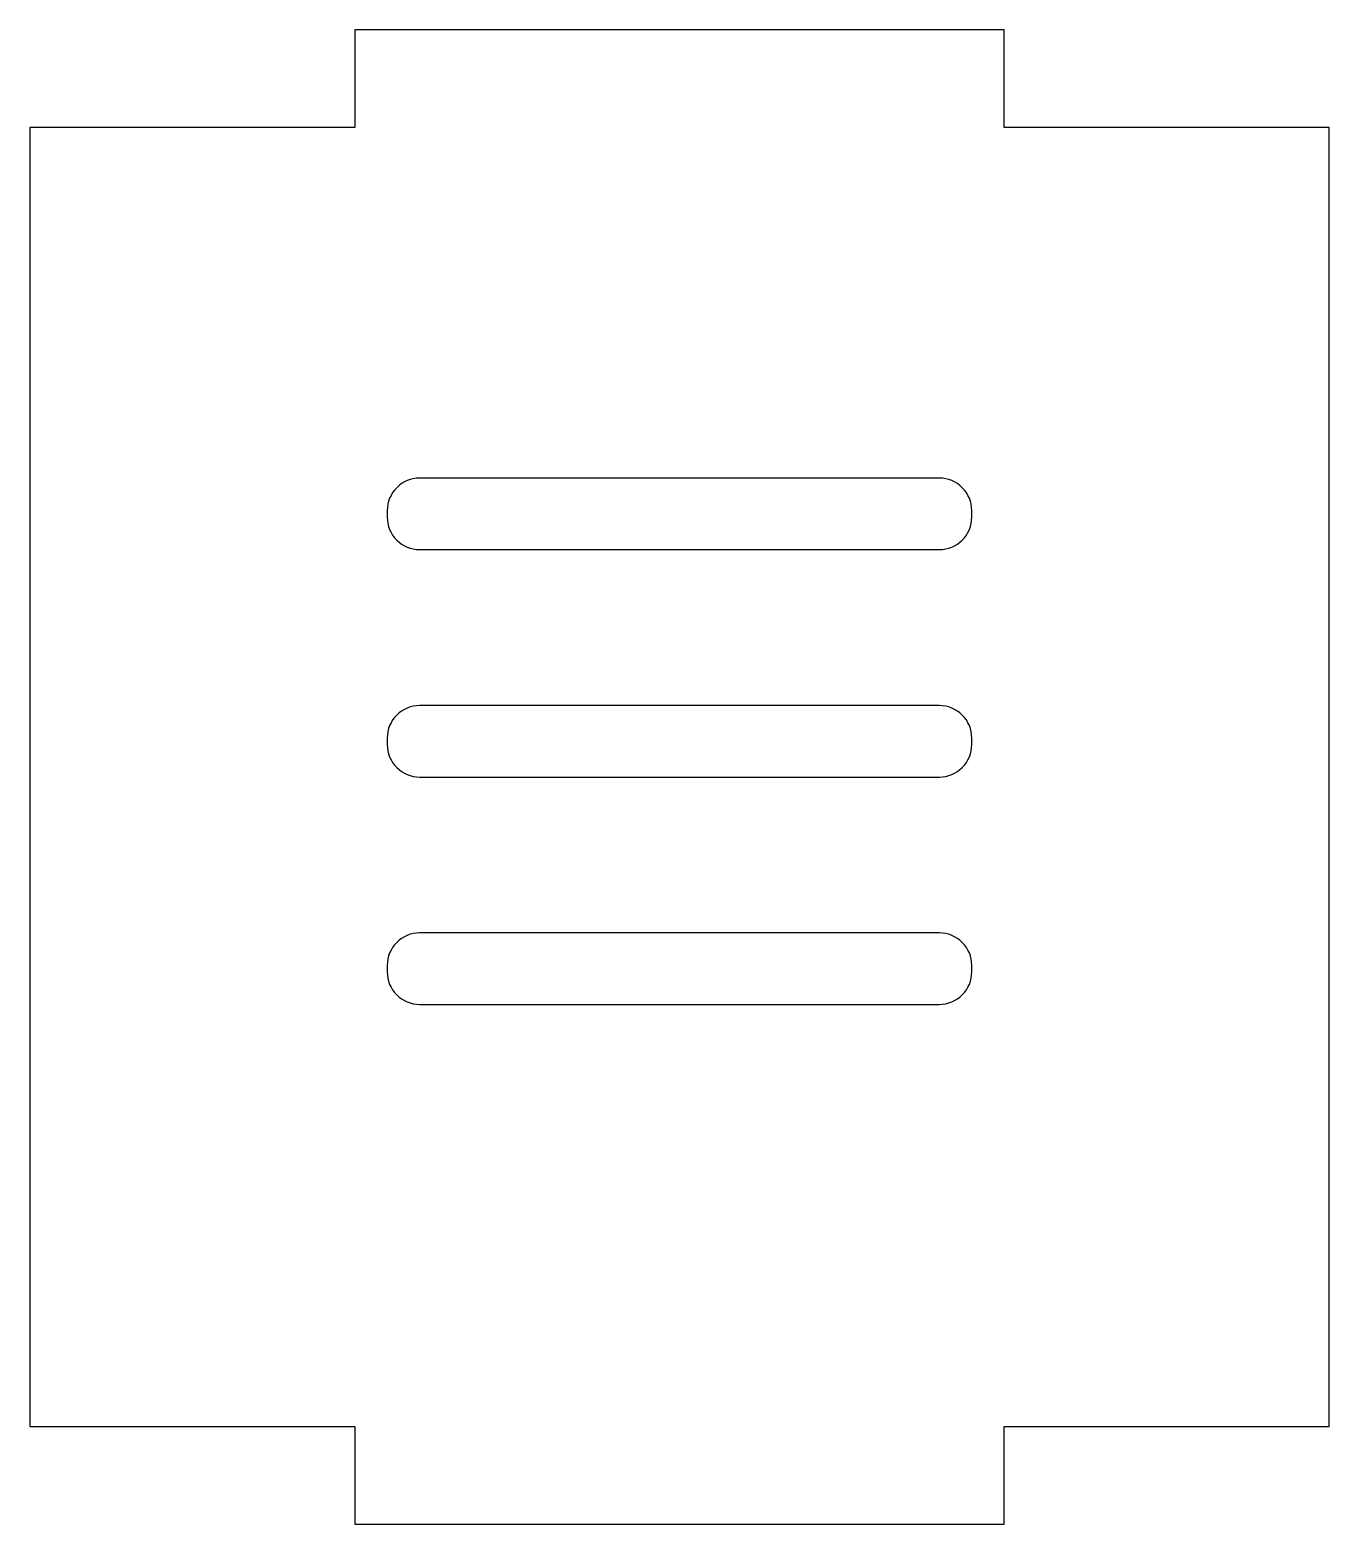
# Model space of a CAD drawing. Header units: millimetres. Extents: x 0 to 40, y 0 to 46.
import ezdxf

# ---------------------------------------------------------------- set-up
doc = ezdxf.new("R2010")
doc.units = ezdxf.units.MM
doc.layers.add('CUT', color=7, linetype='Continuous')

msp = doc.modelspace()

# ---------------------------------------------------------------- linework, layer by layer
at = {"layer": 'CUT', "color": 7}
for points in [[(0, 3), (10, 3), (10, 0), (30, 0), (30, 3), (40, 3), (40, 43), (30, 43), (30, 46), (10, 46), (10, 43), (0, 43)], [(12, 30), (28, 30), (28.098, 30.005), (28.195, 30.019), (28.29, 30.043), (28.383, 30.076), (28.471, 30.118), (28.556, 30.169), (28.634, 30.227), (28.707, 30.293), (28.773, 30.366), (28.831, 30.444), (28.882, 30.529), (28.924, 30.617), (28.957, 30.71), (28.981, 30.805), (28.995, 30.902), (29, 31), (29, 31.2), (28.995, 31.298), (28.981, 31.395), (28.957, 31.49), (28.924, 31.583), (28.882, 31.671), (28.831, 31.756), (28.773, 31.834), (28.707, 31.907), (28.634, 31.973), (28.556, 32.031), (28.471, 32.082), (28.383, 32.124), (28.29, 32.157), (28.195, 32.181), (28.098, 32.195), (28, 32.2), (12, 32.2), (11.902, 32.195), (11.805, 32.181), (11.71, 32.157), (11.617, 32.124), (11.529, 32.082), (11.444, 32.031), (11.366, 31.973), (11.293, 31.907), (11.227, 31.834), (11.169, 31.756), (11.118, 31.671), (11.076, 31.583), (11.043, 31.49), (11.019, 31.395), (11.005, 31.298), (11, 31.2), (11, 31), (11.005, 30.902), (11.019, 30.805), (11.043, 30.71), (11.076, 30.617), (11.118, 30.529), (11.169, 30.444), (11.227, 30.366), (11.293, 30.293), (11.366, 30.227), (11.444, 30.169), (11.529, 30.118), (11.617, 30.076), (11.71, 30.043), (11.805, 30.019), (11.902, 30.005), (12, 30)], [(12, 23), (28, 23), (28.098, 23.005), (28.195, 23.019), (28.29, 23.043), (28.383, 23.076), (28.471, 23.118), (28.556, 23.169), (28.634, 23.227), (28.707, 23.293), (28.773, 23.366), (28.831, 23.444), (28.882, 23.529), (28.924, 23.617), (28.957, 23.71), (28.981, 23.805), (28.995, 23.902), (29, 24), (29, 24.2), (28.995, 24.298), (28.981, 24.395), (28.957, 24.49), (28.924, 24.583), (28.882, 24.671), (28.831, 24.756), (28.773, 24.834), (28.707, 24.907), (28.634, 24.973), (28.556, 25.031), (28.471, 25.082), (28.383, 25.124), (28.29, 25.157), (28.195, 25.181), (28.098, 25.195), (28, 25.2), (12, 25.2), (11.902, 25.195), (11.805, 25.181), (11.71, 25.157), (11.617, 25.124), (11.529, 25.082), (11.444, 25.031), (11.366, 24.973), (11.293, 24.907), (11.227, 24.834), (11.169, 24.756), (11.118, 24.671), (11.076, 24.583), (11.043, 24.49), (11.019, 24.395), (11.005, 24.298), (11, 24.2), (11, 24), (11.005, 23.902), (11.019, 23.805), (11.043, 23.71), (11.076, 23.617), (11.118, 23.529), (11.169, 23.444), (11.227, 23.366), (11.293, 23.293), (11.366, 23.227), (11.444, 23.169), (11.529, 23.118), (11.617, 23.076), (11.71, 23.043), (11.805, 23.019), (11.902, 23.005), (12, 23)], [(12, 16), (28, 16), (28.098, 16.005), (28.195, 16.019), (28.29, 16.043), (28.383, 16.076), (28.471, 16.118), (28.556, 16.169), (28.634, 16.227), (28.707, 16.293), (28.773, 16.366), (28.831, 16.444), (28.882, 16.529), (28.924, 16.617), (28.957, 16.71), (28.981, 16.805), (28.995, 16.902), (29, 17), (29, 17.2), (28.995, 17.298), (28.981, 17.395), (28.957, 17.49), (28.924, 17.583), (28.882, 17.671), (28.831, 17.756), (28.773, 17.834), (28.707, 17.907), (28.634, 17.973), (28.556, 18.031), (28.471, 18.082), (28.383, 18.124), (28.29, 18.157), (28.195, 18.181), (28.098, 18.195), (28, 18.2), (12, 18.2), (11.902, 18.195), (11.805, 18.181), (11.71, 18.157), (11.617, 18.124), (11.529, 18.082), (11.444, 18.031), (11.366, 17.973), (11.293, 17.907), (11.227, 17.834), (11.169, 17.756), (11.118, 17.671), (11.076, 17.583), (11.043, 17.49), (11.019, 17.395), (11.005, 17.298), (11, 17.2), (11, 17), (11.005, 16.902), (11.019, 16.805), (11.043, 16.71), (11.076, 16.617), (11.118, 16.529), (11.169, 16.444), (11.227, 16.366), (11.293, 16.293), (11.366, 16.227), (11.444, 16.169), (11.529, 16.118), (11.617, 16.076), (11.71, 16.043), (11.805, 16.019), (11.902, 16.005), (12, 16)]]:
    msp.add_lwpolyline(points, close=True, dxfattribs=at)

doc.saveas('drawing.dxf')
